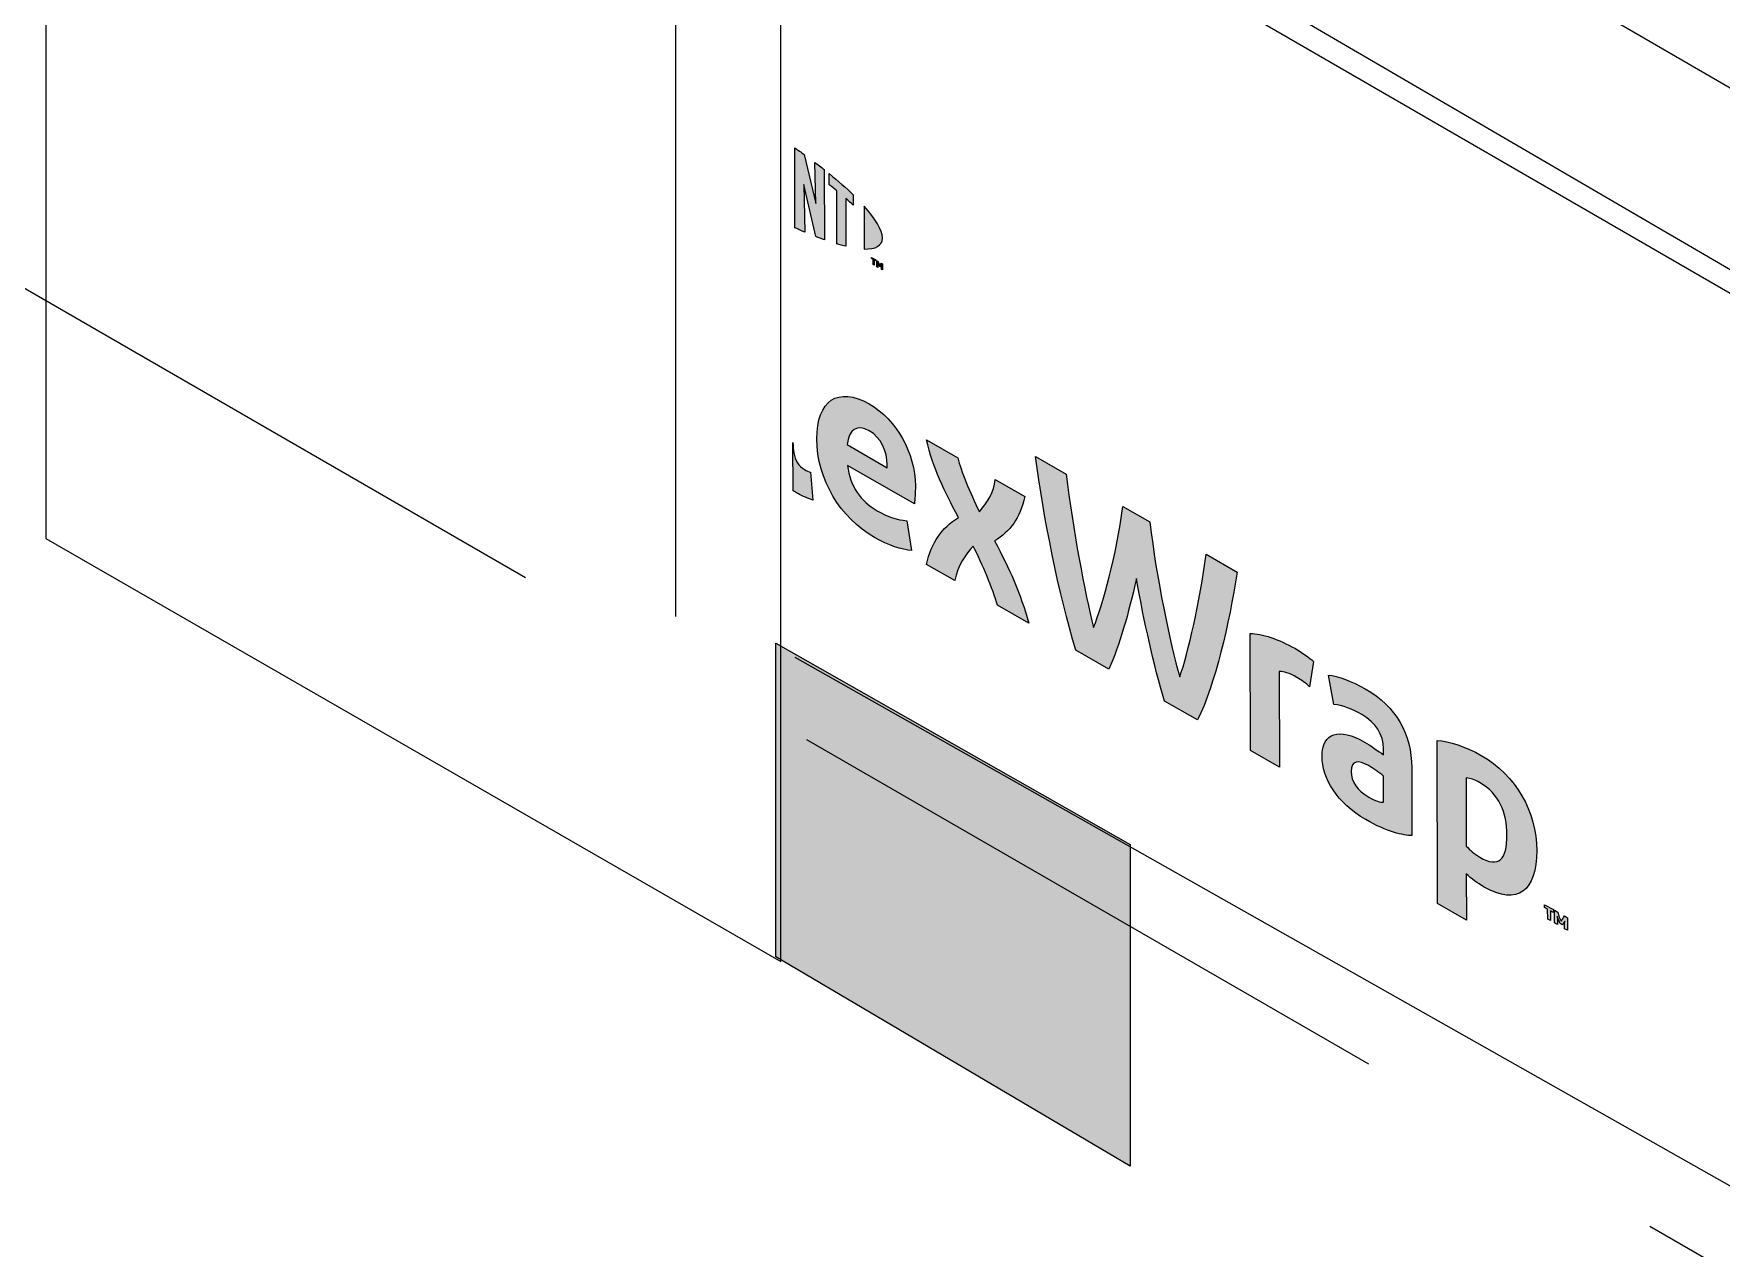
# Model space of a CAD drawing. Extents: x -1140 to 5605, y -816 to 2382.
# Drawn here: x 3235.62 to 3282.43, y 64.57 to 98.25 of the extents above; entities that cross this region are included whole.
import ezdxf

# ---------------------------------------------------------------- set-up
doc = ezdxf.new("R2010")
doc.units = 0
doc.header["$MEASUREMENT"] = 0
doc.linetypes.add('AI-Linetype-59', pattern=[27, 18, -9])
doc.linetypes.add('AI-Linetype-60', pattern=[27, 18, -9])
doc.layers.add('G-ANNO-TTLB', color=7, linetype='Continuous', lineweight=0)
doc.layers.add('TYVEK', color=7, linetype='Continuous', lineweight=0)

# ---------------------------------------------------------------- blocks, each defined once
blk = doc.blocks.new('Block_330')
at = {"layer": 'TYVEK', "true_color": 0x003b71, "transparency": 33554687}
h = blk.add_hatch(color=156, dxfattribs=at)
h.dxf.hatch_style = 2
edge = h.paths.add_edge_path()
edge.add_spline(control_points=[(3275.732, 75.415), (3275.561, 75.515), (3275.469, 75.607), (3275.355, 75.728), (3275.355, 75.728), (3275.355, 77.617), (3275.355, 77.617), (3275.476, 77.603), (3275.582, 77.575), (3275.725, 77.489), (3276.264, 77.184), (3276.484, 76.651), (3276.484, 76.04), (3276.491, 75.344), (3276.25, 75.117), (3275.732, 75.415)], knot_values=[0, 0, 0, 0, 1, 1, 1, 2, 2, 2, 3, 3, 3, 4, 4, 4, 5, 5, 5, 5], degree=3, periodic=0)
edge = h.paths.add_edge_path()
edge.add_spline(control_points=[(3275.767, 78.242), (3275.348, 78.484), (3274.879, 78.633), (3274.545, 78.654), (3274.545, 78.654), (3274.56, 74.137), (3274.56, 74.137), (3274.56, 74.137), (3275.362, 73.675), (3275.362, 73.675), (3275.362, 73.675), (3275.355, 74.961), (3275.355, 74.961), (3275.504, 74.812), (3275.646, 74.705), (3275.852, 74.591), (3276.769, 74.059), (3277.316, 74.485), (3277.309, 75.6), (3277.309, 76.68), (3276.733, 77.688), (3275.767, 78.242)], knot_values=[0, 0, 0, 0, 1, 1, 1, 2, 2, 2, 3, 3, 3, 4, 4, 4, 5, 5, 5, 6, 6, 6, 7, 7, 7, 7], degree=3, periodic=0)
h = blk.add_hatch(color=156, dxfattribs=at)
h.dxf.hatch_style = 2
edge = h.paths.add_edge_path()
edge.add_spline(control_points=[(3277.528, 74.101), (3277.528, 74.101), (3277.528, 74.023), (3277.528, 74.023), (3277.528, 74.023), (3277.607, 73.98), (3277.607, 73.98), (3277.607, 73.98), (3277.614, 73.703), (3277.614, 73.703), (3277.614, 73.703), (3277.692, 73.661), (3277.692, 73.661), (3277.692, 73.661), (3277.692, 73.931), (3277.692, 73.931), (3277.692, 73.931), (3277.77, 73.888), (3277.77, 73.888), (3277.77, 73.888), (3277.77, 73.966), (3277.77, 73.966), (3277.77, 73.966), (3277.528, 74.101), (3277.528, 74.101)], knot_values=[0, 0, 0, 0, 1, 1, 1, 2, 2, 2, 3, 3, 3, 4, 4, 4, 5, 5, 5, 6, 6, 6, 7, 7, 7, 8, 8, 8, 8], degree=3, periodic=0)
edge = h.paths.add_edge_path()
edge.add_spline(control_points=[(3278.076, 73.789), (3278.047, 73.725), (3278.019, 73.682), (3277.983, 73.64), (3277.948, 73.718), (3277.919, 73.796), (3277.891, 73.895), (3277.891, 73.895), (3277.806, 73.945), (3277.806, 73.945), (3277.806, 73.945), (3277.806, 73.597), (3277.806, 73.597), (3277.806, 73.597), (3277.884, 73.554), (3277.884, 73.554), (3277.884, 73.554), (3277.884, 73.711), (3277.884, 73.711), (3277.884, 73.711), (3277.877, 73.774), (3277.877, 73.774), (3277.905, 73.703), (3277.934, 73.632), (3277.955, 73.576), (3277.955, 73.576), (3278.012, 73.54), (3278.012, 73.54), (3278.033, 73.569), (3278.061, 73.611), (3278.09, 73.647), (3278.09, 73.647), (3278.083, 73.597), (3278.083, 73.597), (3278.083, 73.597), (3278.083, 73.434), (3278.083, 73.434), (3278.083, 73.434), (3278.161, 73.391), (3278.161, 73.391), (3278.161, 73.391), (3278.161, 73.739), (3278.161, 73.739), (3278.161, 73.739), (3278.076, 73.789), (3278.076, 73.789)], knot_values=[0, 0, 0, 0, 1, 1, 1, 2, 2, 2, 3, 3, 3, 4, 4, 4, 5, 5, 5, 6, 6, 6, 7, 7, 7, 8, 8, 8, 9, 9, 9, 10, 10, 10, 11, 11, 11, 12, 12, 12, 13, 13, 13, 14, 14, 14, 15, 15, 15, 15], degree=3, periodic=0)
at = {"layer": 'TYVEK'}
for points, knots in [([(3275.767, 78.242), (3275.348, 78.484), (3274.879, 78.633), (3274.545, 78.654), (3274.545, 78.654), (3274.56, 74.137), (3274.56, 74.137), (3274.56, 74.137), (3275.362, 73.675), (3275.362, 73.675), (3275.362, 73.675), (3275.355, 74.961), (3275.355, 74.961), (3275.504, 74.812), (3275.646, 74.705), (3275.852, 74.591), (3276.769, 74.059), (3277.316, 74.485), (3277.309, 75.6), (3277.309, 76.68), (3276.733, 77.688), (3275.767, 78.242)], [0, 0, 0, 0, 1, 1, 1, 2, 2, 2, 3, 3, 3, 4, 4, 4, 5, 5, 5, 6, 6, 6, 7, 7, 7, 7]), ([(3275.732, 75.415), (3275.561, 75.515), (3275.469, 75.607), (3275.355, 75.728), (3275.355, 75.728), (3275.355, 77.617), (3275.355, 77.617), (3275.476, 77.603), (3275.582, 77.575), (3275.725, 77.489), (3276.264, 77.184), (3276.484, 76.651), (3276.484, 76.04), (3276.491, 75.344), (3276.25, 75.117), (3275.732, 75.415)], [0, 0, 0, 0, 1, 1, 1, 2, 2, 2, 3, 3, 3, 4, 4, 4, 5, 5, 5, 5]), ([(3277.528, 74.101), (3277.528, 74.101), (3277.528, 74.023), (3277.528, 74.023), (3277.528, 74.023), (3277.607, 73.98), (3277.607, 73.98), (3277.607, 73.98), (3277.614, 73.703), (3277.614, 73.703), (3277.614, 73.703), (3277.692, 73.661), (3277.692, 73.661), (3277.692, 73.661), (3277.692, 73.931), (3277.692, 73.931), (3277.692, 73.931), (3277.77, 73.888), (3277.77, 73.888), (3277.77, 73.888), (3277.77, 73.966), (3277.77, 73.966), (3277.77, 73.966), (3277.528, 74.101), (3277.528, 74.101)], [0, 0, 0, 0, 1, 1, 1, 2, 2, 2, 3, 3, 3, 4, 4, 4, 5, 5, 5, 6, 6, 6, 7, 7, 7, 8, 8, 8, 8]), ([(3278.076, 73.789), (3278.047, 73.725), (3278.019, 73.682), (3277.983, 73.64), (3277.948, 73.718), (3277.919, 73.796), (3277.891, 73.895), (3277.891, 73.895), (3277.806, 73.945), (3277.806, 73.945), (3277.806, 73.945), (3277.806, 73.597), (3277.806, 73.597), (3277.806, 73.597), (3277.884, 73.554), (3277.884, 73.554), (3277.884, 73.554), (3277.884, 73.711), (3277.884, 73.711), (3277.884, 73.711), (3277.877, 73.774), (3277.877, 73.774), (3277.905, 73.703), (3277.934, 73.632), (3277.955, 73.576), (3277.955, 73.576), (3278.012, 73.54), (3278.012, 73.54), (3278.033, 73.569), (3278.061, 73.611), (3278.09, 73.647), (3278.09, 73.647), (3278.083, 73.597), (3278.083, 73.597), (3278.083, 73.597), (3278.083, 73.434), (3278.083, 73.434), (3278.083, 73.434), (3278.161, 73.391), (3278.161, 73.391), (3278.161, 73.391), (3278.161, 73.739), (3278.161, 73.739), (3278.161, 73.739), (3278.076, 73.789), (3278.076, 73.789)], [0, 0, 0, 0, 1, 1, 1, 2, 2, 2, 3, 3, 3, 4, 4, 4, 5, 5, 5, 6, 6, 6, 7, 7, 7, 8, 8, 8, 9, 9, 9, 10, 10, 10, 11, 11, 11, 12, 12, 12, 13, 13, 13, 14, 14, 14, 15, 15, 15, 15])]:
    blk.add_open_spline(points, degree=3, knots=knots, dxfattribs=at)
blk = doc.blocks.new('Block_329')
at = {"layer": 'TYVEK'}
blk.add_blockref('Block_330', (0, 0), dxfattribs=at)
blk = doc.blocks.new('Block_337')
at = {"layer": 'TYVEK', "color": 4, "lineweight": 25, "true_color": 0x00ffff}
blk.add_lwpolyline([(3339.379, 34.247), (3256.742, 80.951), (3256.742, 80.951)], dxfattribs=at)
blk = doc.blocks.new('Block_339')
at = {"layer": 'TYVEK', "true_color": 0x003b71, "transparency": 33554687}
h = blk.add_hatch(color=156, dxfattribs=at)
h.dxf.hatch_style = 2
edge = h.paths.add_edge_path()
edge.add_spline(control_points=[(3259.295, 86.212), (3259.295, 86.212), (3258.18, 86.858), (3258.18, 86.858), (3258.237, 87.285), (3258.457, 87.434), (3258.798, 87.242), (3259.117, 87.057), (3259.295, 86.674), (3259.295, 86.297), (3259.295, 86.297), (3259.295, 86.212), (3259.295, 86.212)], knot_values=[0, 0, 0, 0, 1, 1, 1, 2, 2, 2, 3, 3, 3, 4, 4, 4, 4], degree=3, periodic=0)
edge = h.paths.add_edge_path()
edge.add_spline(control_points=[(3260.076, 85.715), (3260.069, 86.624), (3259.565, 87.54), (3258.798, 87.988), (3257.931, 88.478), (3257.342, 88.087), (3257.342, 87.015), (3257.349, 85.885), (3257.995, 84.827), (3258.94, 84.287), (3259.323, 84.06), (3259.707, 83.939), (3259.97, 83.925), (3259.97, 83.925), (3259.835, 84.749), (3259.835, 84.749), (3259.586, 84.77), (3259.309, 84.855), (3259.018, 85.026), (3258.549, 85.296), (3258.272, 85.694), (3258.194, 86.283), (3258.194, 86.283), (3260.048, 85.218), (3260.048, 85.218), (3260.062, 85.346), (3260.076, 85.516), (3260.076, 85.715)], knot_values=[0, 0, 0, 0, 1, 1, 1, 2, 2, 2, 3, 3, 3, 4, 4, 4, 5, 5, 5, 6, 6, 6, 7, 7, 7, 8, 8, 8, 9, 9, 9, 9], degree=3, periodic=0)
h = blk.add_hatch(color=156, dxfattribs=at)
h.dxf.hatch_style = 2
edge = h.paths.add_edge_path()
edge.add_spline(control_points=[(3257.171, 86.091), (3257.114, 86.106), (3257.057, 86.134), (3257.001, 86.169), (3256.832, 86.267), (3256.74, 86.419), (3256.702, 86.635), (3256.688, 86.719), (3256.681, 86.812), (3256.681, 86.915), (3256.681, 86.915), (3256.689, 85.581), (3256.689, 85.581), (3256.73, 85.554), (3256.772, 85.527), (3256.816, 85.502), (3256.937, 85.431), (3257.121, 85.36), (3257.228, 85.317), (3257.228, 85.317), (3257.171, 86.091), (3257.171, 86.091)], knot_values=[0, 0, 0, 0, 1, 1, 1, 2, 2, 2, 3, 3, 3, 4, 4, 4, 5, 5, 5, 6, 6, 6, 7, 7, 7, 7], degree=3, periodic=0)
h = blk.add_hatch(color=156, dxfattribs=at)
h.dxf.hatch_style = 2
edge = h.paths.add_edge_path()
edge.add_spline(control_points=[(3262.271, 84.188), (3262.711, 84.458), (3262.967, 84.806), (3263.116, 85.424), (3263.116, 85.424), (3262.292, 85.892), (3262.292, 85.892), (3262.257, 85.537), (3262.065, 85.246), (3261.852, 84.997), (3261.589, 85.53), (3261.334, 86.141), (3261.255, 86.489), (3261.255, 86.489), (3260.382, 86.993), (3260.382, 86.993), (3260.567, 86.212), (3260.879, 85.566), (3261.27, 84.841), (3260.801, 84.543), (3260.531, 84.159), (3260.382, 83.534), (3260.382, 83.534), (3261.17, 83.087), (3261.17, 83.087), (3261.248, 83.52), (3261.461, 83.804), (3261.682, 84.046), (3261.93, 83.534), (3262.229, 82.859), (3262.349, 82.405), (3262.349, 82.405), (3263.223, 81.908), (3263.223, 81.908), (3262.982, 82.76), (3262.697, 83.399), (3262.271, 84.188)], knot_values=[0, 0, 0, 0, 1, 1, 1, 2, 2, 2, 3, 3, 3, 4, 4, 4, 5, 5, 5, 6, 6, 6, 7, 7, 7, 8, 8, 8, 9, 9, 9, 10, 10, 10, 11, 11, 11, 12, 12, 12, 12], degree=3, periodic=0)
h = blk.add_hatch(color=156, dxfattribs=at)
h.dxf.hatch_style = 2
edge = h.paths.add_edge_path()
edge.add_spline(control_points=[(3268.138, 83.818), (3267.968, 82.49), (3267.641, 81.077), (3267.407, 80.416), (3267.144, 81.361), (3266.76, 83.136), (3266.583, 84.713), (3266.583, 84.713), (3265.83, 85.147), (3265.83, 85.147), (3265.659, 83.769), (3265.269, 82.433), (3265.02, 81.787), (3264.778, 82.717), (3264.445, 84.514), (3264.26, 86.042), (3264.26, 86.042), (3263.408, 86.532), (3263.408, 86.532), (3263.628, 84.834), (3264.054, 82.732), (3264.523, 81.162), (3264.523, 81.162), (3265.446, 80.629), (3265.446, 80.629), (3265.737, 81.311), (3265.986, 82.156), (3266.206, 83.144), (3266.427, 81.908), (3266.689, 80.764), (3266.981, 79.748), (3266.981, 79.748), (3267.904, 79.223), (3267.904, 79.223), (3268.394, 80.231), (3268.777, 81.872), (3268.998, 83.321), (3268.998, 83.321), (3268.138, 83.818), (3268.138, 83.818)], knot_values=[0, 0, 0, 0, 1, 1, 1, 2, 2, 2, 3, 3, 3, 4, 4, 4, 5, 5, 5, 6, 6, 6, 7, 7, 7, 8, 8, 8, 9, 9, 9, 10, 10, 10, 11, 11, 11, 12, 12, 12, 13, 13, 13, 13], degree=3, periodic=0)
h = blk.add_hatch(color=156, dxfattribs=at)
h.dxf.hatch_style = 2
edge = h.paths.add_edge_path()
edge.add_spline(control_points=[(3270.596, 81.211), (3270.17, 81.453), (3269.68, 81.623), (3269.36, 81.623), (3269.36, 81.623), (3269.367, 78.377), (3269.367, 78.377), (3269.367, 78.377), (3270.177, 77.916), (3270.177, 77.916), (3270.177, 77.916), (3270.17, 80.565), (3270.17, 80.565), (3270.298, 80.565), (3270.44, 80.53), (3270.66, 80.402), (3270.781, 80.331), (3270.908, 80.245), (3271.008, 80.146), (3271.008, 80.146), (3271.122, 80.849), (3271.122, 80.849), (3271.008, 80.949), (3270.802, 81.091), (3270.596, 81.211)], knot_values=[0, 0, 0, 0, 1, 1, 1, 2, 2, 2, 3, 3, 3, 4, 4, 4, 5, 5, 5, 6, 6, 6, 7, 7, 7, 8, 8, 8, 8], degree=3, periodic=0)
h = blk.add_hatch(color=156, dxfattribs=at)
h.dxf.hatch_style = 2
edge = h.paths.add_edge_path()
edge.add_spline(control_points=[(3273.061, 76.942), (3272.976, 76.935), (3272.826, 76.978), (3272.649, 77.085), (3272.336, 77.262), (3272.166, 77.511), (3272.159, 77.795), (3272.159, 78.115), (3272.372, 78.115), (3272.642, 77.958), (3272.784, 77.88), (3272.926, 77.774), (3273.061, 77.667), (3273.061, 77.667), (3273.061, 76.942), (3273.061, 76.942)], knot_values=[0, 0, 0, 0, 1, 1, 1, 2, 2, 2, 3, 3, 3, 4, 4, 4, 5, 5, 5, 5], degree=3, periodic=0)
edge = h.paths.add_edge_path()
edge.add_spline(control_points=[(3273.842, 77.901), (3273.842, 78.818), (3273.416, 79.592), (3272.549, 80.089), (3272.194, 80.295), (3271.789, 80.444), (3271.534, 80.466), (3271.534, 80.466), (3271.683, 79.656), (3271.683, 79.656), (3271.924, 79.627), (3272.201, 79.521), (3272.457, 79.372), (3272.848, 79.144), (3273.054, 78.832), (3273.061, 78.42), (3273.061, 78.42), (3273.061, 78.257), (3273.061, 78.257), (3272.912, 78.363), (3272.699, 78.512), (3272.535, 78.612), (3271.832, 79.01), (3271.356, 78.889), (3271.356, 78.214), (3271.356, 77.61), (3271.768, 76.921), (3272.571, 76.459), (3273.16, 76.119), (3273.608, 76.019), (3273.849, 76.019), (3273.849, 76.019), (3273.842, 77.901), (3273.842, 77.901)], knot_values=[0, 0, 0, 0, 1, 1, 1, 2, 2, 2, 3, 3, 3, 4, 4, 4, 5, 5, 5, 6, 6, 6, 7, 7, 7, 8, 8, 8, 9, 9, 9, 10, 10, 10, 11, 11, 11, 11], degree=3, periodic=0)
at = {"layer": 'TYVEK'}
for points, knots in [([(3260.076, 85.715), (3260.069, 86.624), (3259.565, 87.54), (3258.798, 87.988), (3257.931, 88.478), (3257.342, 88.087), (3257.342, 87.015), (3257.349, 85.885), (3257.995, 84.827), (3258.94, 84.287), (3259.323, 84.06), (3259.707, 83.939), (3259.97, 83.925), (3259.97, 83.925), (3259.835, 84.749), (3259.835, 84.749), (3259.586, 84.77), (3259.309, 84.855), (3259.018, 85.026), (3258.549, 85.296), (3258.272, 85.694), (3258.194, 86.283), (3258.194, 86.283), (3260.048, 85.218), (3260.048, 85.218), (3260.062, 85.346), (3260.076, 85.516), (3260.076, 85.715)], [0, 0, 0, 0, 1, 1, 1, 2, 2, 2, 3, 3, 3, 4, 4, 4, 5, 5, 5, 6, 6, 6, 7, 7, 7, 8, 8, 8, 9, 9, 9, 9]), ([(3259.295, 86.212), (3259.295, 86.212), (3258.18, 86.858), (3258.18, 86.858), (3258.237, 87.285), (3258.457, 87.434), (3258.798, 87.242), (3259.117, 87.057), (3259.295, 86.674), (3259.295, 86.297), (3259.295, 86.297), (3259.295, 86.212), (3259.295, 86.212)], [0, 0, 0, 0, 1, 1, 1, 2, 2, 2, 3, 3, 3, 4, 4, 4, 4]), ([(3257.171, 86.091), (3257.114, 86.106), (3257.057, 86.134), (3257.001, 86.169), (3256.832, 86.267), (3256.74, 86.419), (3256.702, 86.635), (3256.688, 86.719), (3256.681, 86.812), (3256.681, 86.915), (3256.681, 86.915), (3256.689, 85.581), (3256.689, 85.581), (3256.73, 85.554), (3256.772, 85.527), (3256.816, 85.502), (3256.937, 85.431), (3257.121, 85.36), (3257.228, 85.317), (3257.228, 85.317), (3257.171, 86.091), (3257.171, 86.091)], [0, 0, 0, 0, 1, 1, 1, 2, 2, 2, 3, 3, 3, 4, 4, 4, 5, 5, 5, 6, 6, 6, 7, 7, 7, 7]), ([(3262.271, 84.188), (3262.711, 84.458), (3262.967, 84.806), (3263.116, 85.424), (3263.116, 85.424), (3262.292, 85.892), (3262.292, 85.892), (3262.257, 85.537), (3262.065, 85.246), (3261.852, 84.997), (3261.589, 85.53), (3261.334, 86.141), (3261.255, 86.489), (3261.255, 86.489), (3260.382, 86.993), (3260.382, 86.993), (3260.567, 86.212), (3260.879, 85.566), (3261.27, 84.841), (3260.801, 84.543), (3260.531, 84.159), (3260.382, 83.534), (3260.382, 83.534), (3261.17, 83.087), (3261.17, 83.087), (3261.248, 83.52), (3261.461, 83.804), (3261.682, 84.046), (3261.93, 83.534), (3262.229, 82.859), (3262.349, 82.405), (3262.349, 82.405), (3263.223, 81.908), (3263.223, 81.908), (3262.982, 82.76), (3262.697, 83.399), (3262.271, 84.188)], [0, 0, 0, 0, 1, 1, 1, 2, 2, 2, 3, 3, 3, 4, 4, 4, 5, 5, 5, 6, 6, 6, 7, 7, 7, 8, 8, 8, 9, 9, 9, 10, 10, 10, 11, 11, 11, 12, 12, 12, 12]), ([(3268.138, 83.818), (3267.968, 82.49), (3267.641, 81.077), (3267.407, 80.416), (3267.144, 81.361), (3266.76, 83.136), (3266.583, 84.713), (3266.583, 84.713), (3265.83, 85.147), (3265.83, 85.147), (3265.659, 83.769), (3265.269, 82.433), (3265.02, 81.787), (3264.778, 82.717), (3264.445, 84.514), (3264.26, 86.042), (3264.26, 86.042), (3263.408, 86.532), (3263.408, 86.532), (3263.628, 84.834), (3264.054, 82.732), (3264.523, 81.162), (3264.523, 81.162), (3265.446, 80.629), (3265.446, 80.629), (3265.737, 81.311), (3265.986, 82.156), (3266.206, 83.144), (3266.427, 81.908), (3266.689, 80.764), (3266.981, 79.748), (3266.981, 79.748), (3267.904, 79.223), (3267.904, 79.223), (3268.394, 80.231), (3268.777, 81.872), (3268.998, 83.321), (3268.998, 83.321), (3268.138, 83.818), (3268.138, 83.818)], [0, 0, 0, 0, 1, 1, 1, 2, 2, 2, 3, 3, 3, 4, 4, 4, 5, 5, 5, 6, 6, 6, 7, 7, 7, 8, 8, 8, 9, 9, 9, 10, 10, 10, 11, 11, 11, 12, 12, 12, 13, 13, 13, 13]), ([(3270.596, 81.211), (3270.17, 81.453), (3269.68, 81.623), (3269.36, 81.623), (3269.36, 81.623), (3269.367, 78.377), (3269.367, 78.377), (3269.367, 78.377), (3270.177, 77.916), (3270.177, 77.916), (3270.177, 77.916), (3270.17, 80.565), (3270.17, 80.565), (3270.298, 80.565), (3270.44, 80.53), (3270.66, 80.402), (3270.781, 80.331), (3270.908, 80.245), (3271.008, 80.146), (3271.008, 80.146), (3271.122, 80.849), (3271.122, 80.849), (3271.008, 80.949), (3270.802, 81.091), (3270.596, 81.211)], [0, 0, 0, 0, 1, 1, 1, 2, 2, 2, 3, 3, 3, 4, 4, 4, 5, 5, 5, 6, 6, 6, 7, 7, 7, 8, 8, 8, 8]), ([(3273.842, 77.901), (3273.842, 78.818), (3273.416, 79.592), (3272.549, 80.089), (3272.194, 80.295), (3271.789, 80.444), (3271.534, 80.466), (3271.534, 80.466), (3271.683, 79.656), (3271.683, 79.656), (3271.924, 79.627), (3272.201, 79.521), (3272.457, 79.372), (3272.848, 79.144), (3273.054, 78.832), (3273.061, 78.42), (3273.061, 78.42), (3273.061, 78.257), (3273.061, 78.257), (3272.912, 78.363), (3272.699, 78.512), (3272.535, 78.612), (3271.832, 79.01), (3271.356, 78.889), (3271.356, 78.214), (3271.356, 77.61), (3271.768, 76.921), (3272.571, 76.459), (3273.16, 76.119), (3273.608, 76.019), (3273.849, 76.019), (3273.849, 76.019), (3273.842, 77.901), (3273.842, 77.901)], [0, 0, 0, 0, 1, 1, 1, 2, 2, 2, 3, 3, 3, 4, 4, 4, 5, 5, 5, 6, 6, 6, 7, 7, 7, 8, 8, 8, 9, 9, 9, 10, 10, 10, 11, 11, 11, 11]), ([(3273.061, 76.942), (3272.976, 76.935), (3272.826, 76.978), (3272.649, 77.085), (3272.336, 77.262), (3272.166, 77.511), (3272.159, 77.795), (3272.159, 78.115), (3272.372, 78.115), (3272.642, 77.958), (3272.784, 77.88), (3272.926, 77.774), (3273.061, 77.667), (3273.061, 77.667), (3273.061, 76.942), (3273.061, 76.942)], [0, 0, 0, 0, 1, 1, 1, 2, 2, 2, 3, 3, 3, 4, 4, 4, 5, 5, 5, 5])]:
    blk.add_open_spline(points, degree=3, knots=knots, dxfattribs=at)
blk = doc.blocks.new('Block_340')
at = {"layer": 'TYVEK', "true_color": 0x003b71, "transparency": 33554687}
h = blk.add_hatch(color=156, dxfattribs=at)
h.dxf.hatch_style = 2
edge = h.paths.add_edge_path()
edge.add_spline(control_points=[(3257.311, 93.547), (3257.311, 93.547), (3256.996, 94.901), (3256.996, 94.901), (3256.911, 94.963), (3256.809, 95.035), (3256.729, 95.089), (3256.729, 95.089), (3256.735, 92.872), (3256.735, 92.872), (3256.79, 92.846), (3256.932, 92.783), (3257.006, 92.752), (3257.006, 92.752), (3256.98, 94.071), (3256.98, 94.071), (3256.98, 94.071), (3257.314, 92.626), (3257.314, 92.626), (3257.384, 92.598), (3257.486, 92.56), (3257.554, 92.536), (3257.554, 92.536), (3257.549, 94.484), (3257.549, 94.484), (3257.479, 94.541), (3257.351, 94.639), (3257.289, 94.685), (3257.289, 94.685), (3257.311, 93.547), (3257.311, 93.547)], knot_values=[0, 0, 0, 0, 1, 1, 1, 2, 2, 2, 3, 3, 3, 4, 4, 4, 5, 5, 5, 6, 6, 6, 7, 7, 7, 8, 8, 8, 9, 9, 9, 10, 10, 10, 10], degree=3, periodic=0)
h = blk.add_hatch(color=156, dxfattribs=at)
h.dxf.hatch_style = 2
edge = h.paths.add_edge_path()
edge.add_spline(control_points=[(3257.689, 94.064), (3257.759, 94.009), (3257.828, 93.954), (3257.895, 93.899), (3257.895, 93.899), (3257.898, 92.424), (3257.898, 92.424), (3257.96, 92.406), (3258.074, 92.374), (3258.15, 92.357), (3258.15, 92.357), (3258.147, 93.684), (3258.147, 93.684), (3258.22, 93.62), (3258.289, 93.559), (3258.352, 93.502), (3258.352, 93.502), (3258.352, 93.786), (3258.352, 93.786), (3258.152, 93.981), (3257.938, 94.168), (3257.688, 94.372), (3257.688, 94.372), (3257.689, 94.064), (3257.689, 94.064)], knot_values=[0, 0, 0, 0, 1, 1, 1, 2, 2, 2, 3, 3, 3, 4, 4, 4, 5, 5, 5, 6, 6, 6, 7, 7, 7, 8, 8, 8, 8], degree=3, periodic=0)
h = blk.add_hatch(color=156, dxfattribs=at)
h.dxf.hatch_style = 2
edge = h.paths.add_edge_path()
edge.add_spline(control_points=[(3259.16, 92.59), (3259.16, 92.372), (3258.977, 92.273), (3258.657, 92.282), (3258.657, 92.282), (3258.654, 93.473), (3258.654, 93.473), (3258.975, 93.115), (3259.159, 92.806), (3259.16, 92.59)], knot_values=[0, 0, 0, 0, 1, 1, 1, 2, 2, 2, 3, 3, 3, 3], degree=3, periodic=0)
h = blk.add_hatch(color=156, dxfattribs=at)
h.dxf.hatch_style = 2
edge = h.paths.add_edge_path()
edge.add_spline(control_points=[(3258.862, 92.044), (3258.862, 92.044), (3258.862, 92.015), (3258.862, 92.015), (3258.862, 92.015), (3258.904, 91.994), (3258.904, 91.994), (3258.904, 91.994), (3258.904, 91.852), (3258.904, 91.852), (3258.904, 91.852), (3258.933, 91.831), (3258.933, 91.831), (3258.933, 91.831), (3258.933, 91.973), (3258.933, 91.973), (3258.933, 91.973), (3258.982, 91.951), (3258.982, 91.951), (3258.982, 91.951), (3258.982, 91.98), (3258.982, 91.98), (3258.982, 91.98), (3258.862, 92.044), (3258.862, 92.044)], knot_values=[0, 0, 0, 0, 1, 1, 1, 2, 2, 2, 3, 3, 3, 4, 4, 4, 5, 5, 5, 6, 6, 6, 7, 7, 7, 8, 8, 8, 8], degree=3, periodic=0)
edge = h.paths.add_edge_path()
edge.add_spline(control_points=[(3259.132, 91.888), (3259.132, 91.888), (3259.089, 91.838), (3259.089, 91.838), (3259.089, 91.838), (3259.039, 91.944), (3259.039, 91.944), (3259.039, 91.944), (3259.011, 91.959), (3259.011, 91.959), (3259.011, 91.959), (3259.011, 91.788), (3259.011, 91.788), (3259.011, 91.788), (3259.039, 91.774), (3259.039, 91.774), (3259.039, 91.774), (3259.039, 91.895), (3259.039, 91.895), (3259.039, 91.895), (3259.089, 91.788), (3259.089, 91.788), (3259.089, 91.788), (3259.132, 91.838), (3259.132, 91.838), (3259.132, 91.838), (3259.132, 91.717), (3259.132, 91.717), (3259.132, 91.717), (3259.16, 91.703), (3259.16, 91.703), (3259.16, 91.703), (3259.16, 91.873), (3259.16, 91.873), (3259.16, 91.873), (3259.132, 91.888), (3259.132, 91.888)], knot_values=[0, 0, 0, 0, 1, 1, 1, 2, 2, 2, 3, 3, 3, 4, 4, 4, 5, 5, 5, 6, 6, 6, 7, 7, 7, 8, 8, 8, 9, 9, 9, 10, 10, 10, 11, 11, 11, 12, 12, 12, 12], degree=3, periodic=0)
at = {"layer": 'TYVEK'}
for points, knots in [([(3257.311, 93.547), (3257.311, 93.547), (3256.996, 94.901), (3256.996, 94.901), (3256.911, 94.963), (3256.809, 95.035), (3256.729, 95.089), (3256.729, 95.089), (3256.735, 92.872), (3256.735, 92.872), (3256.79, 92.846), (3256.932, 92.783), (3257.006, 92.752), (3257.006, 92.752), (3256.98, 94.071), (3256.98, 94.071), (3256.98, 94.071), (3257.314, 92.626), (3257.314, 92.626), (3257.384, 92.598), (3257.486, 92.56), (3257.554, 92.536), (3257.554, 92.536), (3257.549, 94.484), (3257.549, 94.484), (3257.479, 94.541), (3257.351, 94.639), (3257.289, 94.685), (3257.289, 94.685), (3257.311, 93.547), (3257.311, 93.547)], [0, 0, 0, 0, 1, 1, 1, 2, 2, 2, 3, 3, 3, 4, 4, 4, 5, 5, 5, 6, 6, 6, 7, 7, 7, 8, 8, 8, 9, 9, 9, 10, 10, 10, 10]), ([(3257.689, 94.064), (3257.759, 94.009), (3257.828, 93.954), (3257.895, 93.899), (3257.895, 93.899), (3257.898, 92.424), (3257.898, 92.424), (3257.96, 92.406), (3258.074, 92.374), (3258.15, 92.357), (3258.15, 92.357), (3258.147, 93.684), (3258.147, 93.684), (3258.22, 93.62), (3258.289, 93.559), (3258.352, 93.502), (3258.352, 93.502), (3258.352, 93.786), (3258.352, 93.786), (3258.152, 93.981), (3257.938, 94.168), (3257.688, 94.372), (3257.688, 94.372), (3257.689, 94.064), (3257.689, 94.064)], [0, 0, 0, 0, 1, 1, 1, 2, 2, 2, 3, 3, 3, 4, 4, 4, 5, 5, 5, 6, 6, 6, 7, 7, 7, 8, 8, 8, 8]), ([(3259.16, 92.59), (3259.16, 92.372), (3258.977, 92.273), (3258.657, 92.282), (3258.657, 92.282), (3258.654, 93.473), (3258.654, 93.473), (3258.975, 93.115), (3259.159, 92.806), (3259.16, 92.59)], [0, 0, 0, 0, 1, 1, 1, 2, 2, 2, 3, 3, 3, 3]), ([(3258.862, 92.044), (3258.862, 92.044), (3258.862, 92.015), (3258.862, 92.015), (3258.862, 92.015), (3258.904, 91.994), (3258.904, 91.994), (3258.904, 91.994), (3258.904, 91.852), (3258.904, 91.852), (3258.904, 91.852), (3258.933, 91.831), (3258.933, 91.831), (3258.933, 91.831), (3258.933, 91.973), (3258.933, 91.973), (3258.933, 91.973), (3258.982, 91.951), (3258.982, 91.951), (3258.982, 91.951), (3258.982, 91.98), (3258.982, 91.98), (3258.982, 91.98), (3258.862, 92.044), (3258.862, 92.044)], [0, 0, 0, 0, 1, 1, 1, 2, 2, 2, 3, 3, 3, 4, 4, 4, 5, 5, 5, 6, 6, 6, 7, 7, 7, 8, 8, 8, 8]), ([(3259.132, 91.888), (3259.132, 91.888), (3259.089, 91.838), (3259.089, 91.838), (3259.089, 91.838), (3259.039, 91.944), (3259.039, 91.944), (3259.039, 91.944), (3259.011, 91.959), (3259.011, 91.959), (3259.011, 91.959), (3259.011, 91.788), (3259.011, 91.788), (3259.011, 91.788), (3259.039, 91.774), (3259.039, 91.774), (3259.039, 91.774), (3259.039, 91.895), (3259.039, 91.895), (3259.039, 91.895), (3259.089, 91.788), (3259.089, 91.788), (3259.089, 91.788), (3259.132, 91.838), (3259.132, 91.838), (3259.132, 91.838), (3259.132, 91.717), (3259.132, 91.717), (3259.132, 91.717), (3259.16, 91.703), (3259.16, 91.703), (3259.16, 91.703), (3259.16, 91.873), (3259.16, 91.873), (3259.16, 91.873), (3259.132, 91.888), (3259.132, 91.888)], [0, 0, 0, 0, 1, 1, 1, 2, 2, 2, 3, 3, 3, 4, 4, 4, 5, 5, 5, 6, 6, 6, 7, 7, 7, 8, 8, 8, 9, 9, 9, 10, 10, 10, 11, 11, 11, 12, 12, 12, 12])]:
    blk.add_open_spline(points, degree=3, knots=knots, dxfattribs=at)
blk = doc.blocks.new('Block_338')
at = {"layer": 'TYVEK'}
for name in ['Block_340', 'Block_339']:
    blk.add_blockref(name, (0, 0), dxfattribs=at)

msp = doc.modelspace()

# ---------------------------------------------------------------- hatches: boundary and pattern name
at = {"layer": 'G-ANNO-TTLB', "true_color": 0xff00ff, "transparency": 33554687}
h = msp.add_hatch(color=6, dxfattribs=at)
edge = h.paths.add_edge_path()
edge.add_spline(control_points=[(5285.56, -733.232), (5285.56, -733.232), (2356.042, -733.232), (2356.042, -733.232), (2356.042, -733.232), (2356.042, 1723.768), (2356.042, 1723.768), (2356.042, 1723.768), (5285.56, 1723.768), (5285.56, 1723.768), (5285.56, 1723.768), (5285.56, -733.232), (5285.56, -733.232)], knot_values=[0, 0, 0, 0, 1, 1, 1, 2, 2, 2, 3, 3, 3, 4, 4, 4, 4], degree=3, periodic=0)
edge = h.paths.add_edge_path()
edge.add_spline(control_points=[(2365.042, 1714.768), (2365.042, 1714.768), (2365.042, -724.232), (2365.042, -724.232), (2365.042, -724.232), (5276.56, -724.232), (5276.56, -724.232), (5276.56, -724.232), (5276.56, 1714.768), (5276.56, 1714.768), (5276.56, 1714.768), (2365.042, 1714.768), (2365.042, 1714.768)], knot_values=[0, 0, 0, 0, 1, 1, 1, 2, 2, 2, 3, 3, 3, 4, 4, 4, 4], degree=3, periodic=0)
edge.add_line((2365.042, 1714.768), (2365.042, 1714.768))
at = {"layer": 'TYVEK', "true_color": 0x000000, "transparency": 33554457}
h = msp.add_hatch(color=18, dxfattribs=at)
h.dxf.hatch_style = 2
h.paths.add_polyline_path([(3266.031, 66.848), (3256.203, 72.659), (3256.203, 81.354), (3266.031, 75.774)])

# ---------------------------------------------------------------- linework, layer by layer
at = {"layer": 'G-ANNO-TTLB'}
for points in [[(5285.56, -733.232), (5285.56, -733.232), (2356.042, -733.232), (2356.042, -733.232), (2356.042, -733.232), (2356.042, 1723.768), (2356.042, 1723.768), (2356.042, 1723.768), (5285.56, 1723.768), (5285.56, 1723.768), (5285.56, 1723.768), (5285.56, -733.232), (5285.56, -733.232)], [(2365.042, 1714.768), (2365.042, 1714.768), (2365.042, -724.232), (2365.042, -724.232), (2365.042, -724.232), (5276.56, -724.232), (5276.56, -724.232), (5276.56, -724.232), (5276.56, 1714.768), (5276.56, 1714.768), (5276.56, 1714.768), (2365.042, 1714.768), (2365.042, 1714.768)]]:
    msp.add_open_spline(points, degree=3, knots=[0, 0, 0, 0, 1, 1, 1, 2, 2, 2, 3, 3, 3, 4, 4, 4, 4], dxfattribs=at)
at = {"layer": 'TYVEK', "color": 18, "linetype": 'AI-Linetype-59', "lineweight": 25, "true_color": 0x000000}
msp.add_line((3389.587, 2.211), (3202.489, 110.156), dxfattribs=at)
at = {"layer": 'TYVEK', "color": 3, "lineweight": 25, "true_color": 0x00ff00}
msp.add_line((3339.634, 58.098), (3256.729, 106.058), dxfattribs=at)
at = {"layer": 'TYVEK', "color": 18, "linetype": 'AI-Linetype-60', "lineweight": 25, "true_color": 0x000000}
msp.add_lwpolyline([(3253.436, 82.091), (3253.436, 285.229), (3343.994, 233.19), (3345.75, 27.288)], dxfattribs=at)
at = {"layer": 'TYVEK', "color": 1, "lineweight": 25, "true_color": 0xff0000}
msp.add_lwpolyline([(3235.96, 281.819), (3235.96, 84.252), (3256.348, 72.527), (3256.348, 269.784)], dxfattribs=at)
at = {"layer": 'TYVEK', "color": 18, "lineweight": 25, "true_color": 0x000000}
msp.add_lwpolyline([(3339.715, 149.032), (3339.715, 58.453), (3257.167, 106.585), (3257.111, 277.678), (3339.715, 229.892)], dxfattribs=at)
at = {"layer": 'TYVEK', "color": 3, "lineweight": 25, "true_color": 0x00ff00}
msp.add_lwpolyline([(3261.117, 109.241), (3261.117, 270.335), (3335.402, 227.022), (3335.402, 66.208), (3261.117, 109.241)], dxfattribs=at)
at = {"layer": 'TYVEK'}
msp.add_lwpolyline([(3266.031, 66.848), (3256.203, 72.659), (3256.203, 81.354), (3266.031, 75.774)], close=True, dxfattribs=at)

# ---------------------------------------------------------------- block references
for name in ['Block_337', 'Block_338', 'Block_329']:
    msp.add_blockref(name, (0, 0), dxfattribs=at)

doc.saveas('drawing.dxf')
